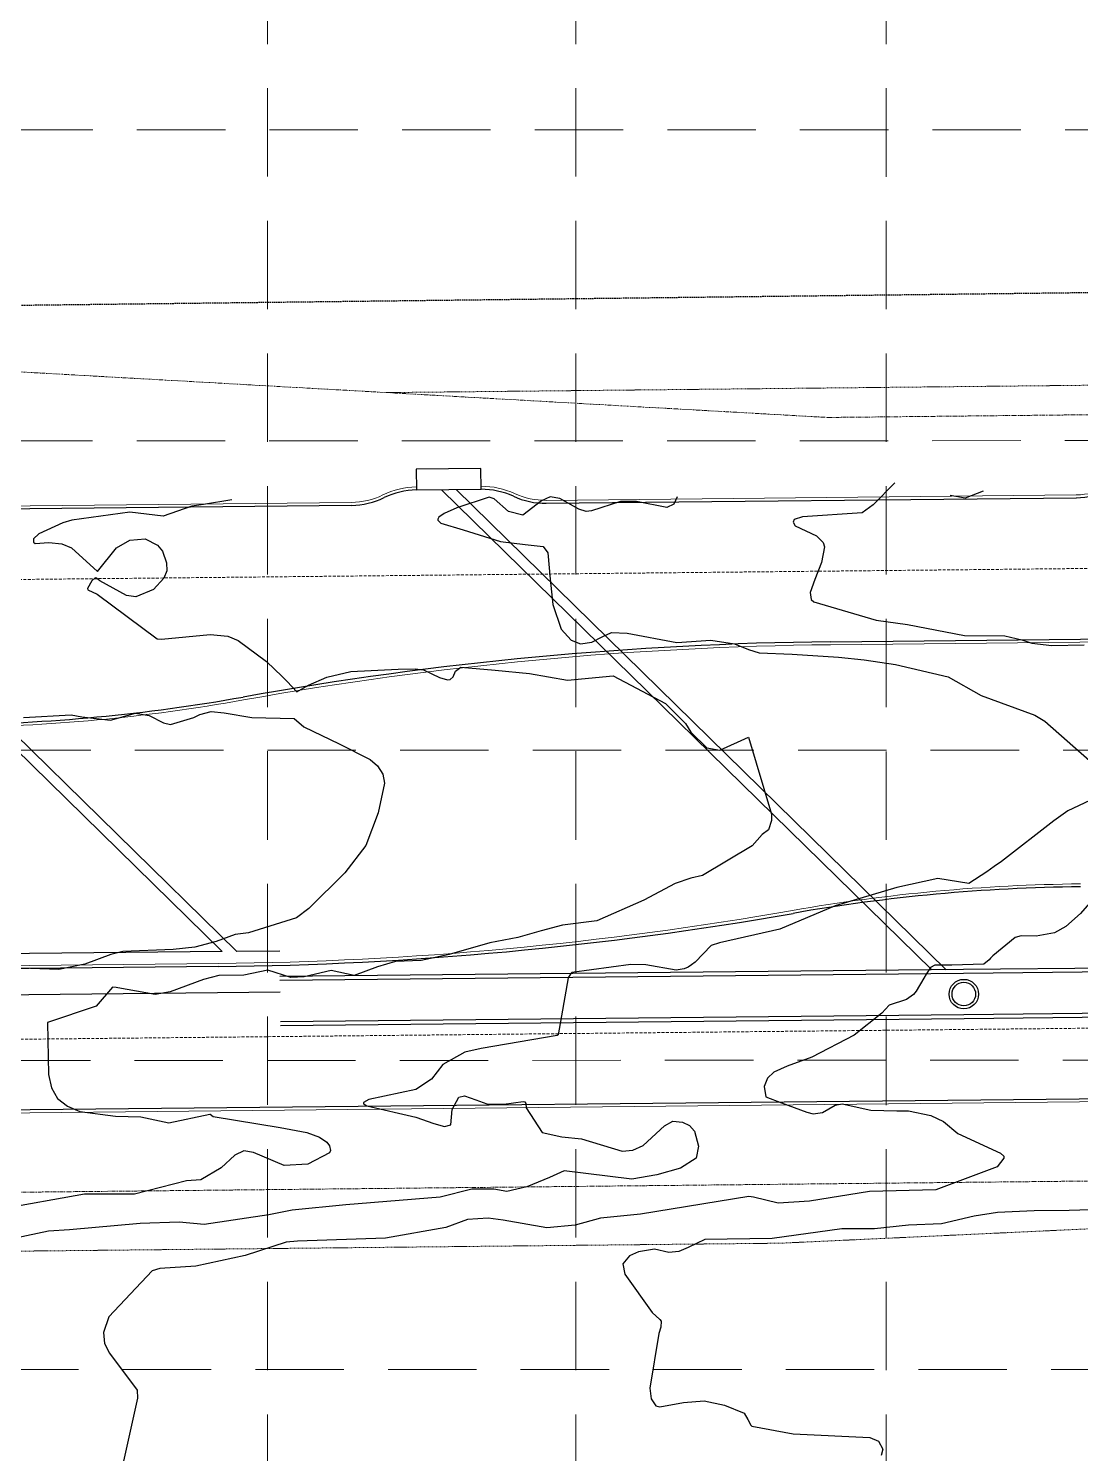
# Model space of a CAD drawing. Header units: inches. Extents: x 2520351 to 2523325, y 7106287 to 7111535.
# Drawn here: x 2521264.5 to 2521443, y 7109329 to 7109570.7 of the extents above; entities that cross this region are included whole.
import ezdxf

# ---------------------------------------------------------------- set-up
doc = ezdxf.new("R2010")
doc.units = ezdxf.units.IN
doc.header["$MEASUREMENT"] = 0
for name, pattern in [('DASHED', [0.75, 0.5, -0.25]), ('HIDDEN', [0.375, 0.25, -0.125]), ('Xbndy-SC$0$HIDDEN', [0.375, 0.25, -0.125]), ('Xbndy-SC$0$HIDDEN2', [0.1875, 0.125, -0.0625]), ('Xbndy-SC$0$PHANTOM2', [1.25, 0.625, -0.125, 0.125, -0.125, 0.125, -0.125]), ('Xpav-ex-sc2$0$DASHED', [0.75, 0.5, -0.25])]:
    doc.linetypes.add(name, pattern=pattern)
for name, color, linetype in [('CONTOURS', 35, 'Continuous'), ('GRID', 254, 'DASHED'), ('Xbndy-SC$0$ESMT-EX2', 7, 'Xbndy-SC$0$HIDDEN'), ('Xpav-ex-sc2$0$EX-FOC', 251, 'Continuous'), ('XPAV-sc1$0$p-foc', 11, 'Continuous'), ('xstm-SC1-ex$0$EX-STM-INLET', 14, 'Continuous'), ('xstm-SC1-ex$0$EX-STM-LINE', 14, 'Continuous')]:
    doc.layers.add(name, color=color, linetype=linetype)
for name, color, linetype, lineweight in [('Xbndy-SC$0$ESMT-EX1', 252, 'Xbndy-SC$0$HIDDEN2', 0), ('Xbndy-SC$0$ROW-EX', 5, 'Xbndy-SC$0$PHANTOM2', 0), ('Xpav-ex-sc2$0$EX-BOC', 251, 'Continuous', 0), ('Xpav-ex-sc2$0$EX-REC-INLET', 251, 'Continuous', 0), ('Xpav-ex-sc2$0$EX-STRIPES', 251, 'Xpav-ex-sc2$0$DASHED', 0)]:
    doc.layers.add(name, color=color, linetype=linetype, lineweight=lineweight)

msp = doc.modelspace()

# ---------------------------------------------------------------- linework, layer by layer
at = {"layer": 'CONTOURS'}
for p, q in [((2521411.52, 7109493.66, 728), (2521407.84, 7109489.93, 728)), ((2521299.02, 7109490.79, 730), (2521294.23, 7109489.98, 730)), ((2521342.69, 7109491.21, 729), (2521337.23, 7109489.39, 729)), ((2521343.54, 7109490.96, 729), (2521342.69, 7109491.21, 729)), ((2521345.96, 7109488.76, 729), (2521343.54, 7109490.96, 729)), ((2521351.56, 7109490.61, 729), (2521348.41, 7109488.14, 729)), ((2521353.06, 7109491.29, 729), (2521351.56, 7109490.61, 729)), ((2521354.68, 7109490.98, 729), (2521353.06, 7109491.29, 729)), ((2521357.94, 7109489.2, 729), (2521354.68, 7109490.98, 729)), ((2521364.99, 7109490.46, 729), (2521360.09, 7109488.9, 729)), ((2521367.7, 7109490.46, 729), (2521364.99, 7109490.46, 729)), ((2521372.87, 7109489.44, 729), (2521367.7, 7109490.46, 729)), ((2521374.59, 7109491.27, 729), (2521374.04, 7109490.01, 729)), ((2521423.45, 7109491.05, 728), (2521420.95, 7109491.48, 728)), ((2521426.52, 7109492.21, 728), (2521423.45, 7109491.05, 728)), ((2521281.75, 7109488.66, 730), (2521271.87, 7109487.29, 730)), ((2521287.37, 7109488.01, 730), (2521281.75, 7109488.66, 730)), ((2521292.26, 7109489.68, 730), (2521287.37, 7109488.01, 730)), ((2521294.23, 7109489.98, 730), (2521292.26, 7109489.68, 730)), ((2521335.05, 7109488.45, 729), (2521334.14, 7109487.82, 729)), ((2521337.23, 7109489.39, 729), (2521335.05, 7109488.45, 729)), ((2521348.41, 7109488.14, 729), (2521345.96, 7109488.76, 729)), ((2521359.15, 7109488.78, 729), (2521357.94, 7109489.2, 729)), ((2521360.09, 7109488.9, 729), (2521359.15, 7109488.78, 729)), ((2521374.04, 7109490.01, 729), (2521372.87, 7109489.44, 729)), ((2521405.98, 7109488.55, 728), (2521395.87, 7109487.88, 728)), ((2521407.84, 7109489.93, 728), (2521405.98, 7109488.55, 728)), ((2521270.38, 7109486.86, 730), (2521266.31, 7109485.01, 730)), ((2521271.87, 7109487.29, 730), (2521270.38, 7109486.86, 730)), ((2521334.14, 7109487.82, 729), (2521333.98, 7109487.49, 729)), ((2521333.98, 7109487.49, 729), (2521334.01, 7109487.32, 729)), ((2521334.01, 7109487.32, 729), (2521334.48, 7109486.82, 729)), ((2521334.48, 7109486.82, 729), (2521338.31, 7109485.66, 729)), ((2521338.31, 7109485.66, 729), (2521344.62, 7109483.71, 729)), ((2521394.43, 7109487.42, 728), (2521394.3, 7109487, 728)), ((2521394.3, 7109487, 728), (2521394.65, 7109486.34, 728)), ((2521395.87, 7109487.88, 728), (2521394.43, 7109487.42, 728)), ((2521394.65, 7109486.34, 728), (2521398.22, 7109484.63, 728)), ((2521265.39, 7109484.16, 730), (2521265.37, 7109483.61, 730)), ((2521265.37, 7109483.61, 730), (2521265.68, 7109483.34, 730)), ((2521266.31, 7109485.01, 730), (2521265.39, 7109484.16, 730)), ((2521265.68, 7109483.34, 730), (2521267.97, 7109483.55, 730)), ((2521267.97, 7109483.55, 730), (2521270.21, 7109483.32, 730)), ((2521270.21, 7109483.32, 730), (2521271.84, 7109482.61, 730)), ((2521279.47, 7109482.6, 730), (2521281.75, 7109483.91, 730)), ((2521281.75, 7109483.91, 730), (2521284.35, 7109484.16, 730)), ((2521284.35, 7109484.16, 730), (2521286.45, 7109483.07, 730)), ((2521344.62, 7109483.71, 729), (2521348.79, 7109483.21, 729)), ((2521348.79, 7109483.21, 729), (2521351.84, 7109482.86, 729)), ((2521398.22, 7109484.63, 728), (2521399.39, 7109483.55, 728)), ((2521399.39, 7109483.55, 728), (2521399.6, 7109482.81, 728)), ((2521271.84, 7109482.61, 730), (2521276.25, 7109478.61, 730)), ((2521276.25, 7109478.61, 730), (2521279.47, 7109482.6, 730)), ((2521286.45, 7109483.07, 730), (2521287.27, 7109482.08, 730)), ((2521287.27, 7109482.08, 730), (2521287.96, 7109480.1, 730)), ((2521351.84, 7109482.86, 729), (2521352.65, 7109481.76, 729)), ((2521352.65, 7109481.76, 729), (2521353.03, 7109477.32, 729)), ((2521399.6, 7109482.81, 728), (2521399.12, 7109480.11, 728)), ((2521288, 7109478.72, 730), (2521287.48, 7109477.45, 730)), ((2521287.96, 7109480.1, 730), (2521288, 7109478.72, 730)), ((2521399.12, 7109480.11, 728), (2521397.97, 7109477.26, 728)), ((2521275.26, 7109477.03, 730), (2521274.56, 7109475.74, 730)), ((2521275.83, 7109477.55, 730), (2521275.26, 7109477.03, 730)), ((2521276.08, 7109477.47, 730), (2521275.83, 7109477.55, 730)), ((2521276.63, 7109477.05, 730), (2521276.08, 7109477.47, 730)), ((2521281.17, 7109474.51, 730), (2521276.63, 7109477.05, 730)), ((2521287.48, 7109477.45, 730), (2521285.75, 7109475.54, 730)), ((2521353.03, 7109477.32, 729), (2521353.53, 7109472.99, 729)), ((2521397.97, 7109477.26, 728), (2521397.2, 7109475.02, 728)), ((2521274.56, 7109475.74, 730), (2521274.59, 7109475.47, 730)), ((2521274.59, 7109475.47, 730), (2521276.22, 7109474.74, 730)), ((2521276.22, 7109474.74, 730), (2521286.4, 7109467.21, 730)), ((2521282.73, 7109474.3, 730), (2521281.17, 7109474.51, 730)), ((2521285.75, 7109475.54, 730), (2521282.73, 7109474.3, 730)), ((2521397.2, 7109475.02, 728), (2521397.37, 7109473.86, 728)), ((2521397.37, 7109473.86, 728), (2521397.77, 7109473.47, 728)), ((2521353.53, 7109472.99, 729), (2521354.95, 7109468.8, 729)), ((2521397.77, 7109473.47, 728), (2521408.35, 7109470.34, 728)), ((2521354.95, 7109468.8, 729), (2521356.6, 7109466.96, 729)), ((2521408.35, 7109470.34, 728), (2521413.68, 7109469.62, 728)), ((2521413.68, 7109469.62, 728), (2521423.37, 7109467.77, 728)), ((2521286.4, 7109467.21, 730), (2521287.08, 7109467.14, 730)), ((2521287.08, 7109467.14, 730), (2521295.39, 7109467.93, 730)), ((2521295.39, 7109467.93, 730), (2521298.34, 7109467.64, 730)), ((2521298.34, 7109467.64, 730), (2521300.09, 7109466.92, 730)), ((2521300.09, 7109466.92, 730), (2521304.92, 7109463.33, 730)), ((2521356.6, 7109466.96, 729), (2521358.21, 7109466.35, 729)), ((2521358.21, 7109466.35, 729), (2521360.12, 7109466.61, 729)), ((2521360.12, 7109466.61, 729), (2521361.89, 7109467.55, 729)), ((2521361.89, 7109467.55, 729), (2521363.49, 7109468.24, 729)), ((2521363.49, 7109468.24, 729), (2521366.11, 7109468.13, 729)), ((2521366.11, 7109468.13, 729), (2521374.53, 7109466.54, 729)), ((2521374.53, 7109466.54, 729), (2521380.32, 7109466.97, 729)), ((2521380.32, 7109466.97, 729), (2521384.32, 7109466.34, 729)), ((2521384.32, 7109466.34, 729), (2521386.69, 7109465.37, 729)), ((2521423.37, 7109467.77, 728), (2521430.2, 7109467.72, 728)), ((2521430.2, 7109467.72, 728), (2521433.06, 7109466.99, 728)), ((2521433.06, 7109466.99, 728), (2521434.78, 7109466.47, 728)), ((2521434.78, 7109466.47, 728), (2521438.17, 7109466.07, 728)), ((2521386.69, 7109465.37, 729), (2521388.52, 7109464.83, 729)), ((2521388.52, 7109464.83, 729), (2521394.09, 7109464.61, 729)), ((2521394.09, 7109464.61, 729), (2521401.96, 7109464.07, 729)), ((2521401.96, 7109464.07, 729), (2521406.32, 7109463.64, 729)), ((2521438.17, 7109466.07, 728), (2521443.66, 7109466.17, 728)), ((2521304.92, 7109463.33, 730), (2521307.57, 7109460.82, 730)), ((2521315.14, 7109460.69, 730), (2521319.23, 7109461.63, 730)), ((2521319.23, 7109461.63, 730), (2521327.25, 7109462.06, 730)), ((2521327.25, 7109462.06, 730), (2521330.17, 7109462.11, 730)), ((2521330.17, 7109462.11, 730), (2521331.59, 7109461.91, 730)), ((2521331.59, 7109461.91, 730), (2521334.26, 7109460.61, 730)), ((2521336.61, 7109460.72, 730), (2521337.02, 7109461.67, 730)), ((2521337.02, 7109461.67, 730), (2521337.92, 7109462.37, 730)), ((2521337.92, 7109462.37, 730), (2521343.7, 7109461.87, 730)), ((2521343.7, 7109461.87, 730), (2521349.53, 7109461.31, 730)), ((2521406.32, 7109463.64, 729), (2521411.64, 7109462.82, 729)), ((2521411.64, 7109462.82, 729), (2521420.56, 7109460.76, 729)), ((2521307.57, 7109460.82, 730), (2521308.41, 7109459.95, 730)), ((2521308.41, 7109459.95, 730), (2521310.07, 7109458.17, 730)), ((2521310.07, 7109458.17, 730), (2521312.07, 7109459.34, 730)), ((2521312.07, 7109459.34, 730), (2521315.14, 7109460.69, 730)), ((2521334.26, 7109460.61, 730), (2521335.66, 7109460.25, 730)), ((2521335.66, 7109460.25, 730), (2521336.11, 7109460.29, 730)), ((2521336.11, 7109460.29, 730), (2521336.61, 7109460.72, 730)), ((2521349.53, 7109461.31, 730), (2521355.99, 7109460.16, 730)), ((2521355.99, 7109460.16, 730), (2521363.74, 7109460.9, 730)), ((2521363.74, 7109460.9, 730), (2521372.62, 7109456.2, 730)), ((2521420.56, 7109460.76, 729), (2521426.18, 7109457.56, 729)), ((2521426.18, 7109457.56, 729), (2521435.31, 7109454.23, 729)), ((2521263.71, 7109453.83, 731), (2521271.78, 7109454.29, 731)), ((2521271.78, 7109454.29, 731), (2521273.61, 7109453.97, 731)), ((2521278.48, 7109453.38, 731), (2521282.72, 7109454.56, 731)), ((2521282.72, 7109454.56, 731), (2521284.99, 7109454.16, 731)), ((2521284.99, 7109454.16, 731), (2521287.42, 7109452.91, 731)), ((2521292.59, 7109453.83, 731), (2521293.61, 7109454.32, 731)), ((2521293.61, 7109454.32, 731), (2521295.54, 7109454.88, 731)), ((2521295.54, 7109454.88, 731), (2521297.75, 7109454.63, 731)), ((2521297.75, 7109454.63, 731), (2521302.43, 7109453.86, 731)), ((2521372.62, 7109456.2, 730), (2521376.04, 7109452.8, 730)), ((2521435.31, 7109454.23, 729), (2521437.01, 7109453.2, 729)), ((2521273.61, 7109453.97, 731), (2521278.48, 7109453.38, 731)), ((2521287.42, 7109452.91, 731), (2521288.61, 7109452.67, 731)), ((2521288.61, 7109452.67, 731), (2521292.59, 7109453.83, 731)), ((2521302.43, 7109453.86, 731), (2521309.63, 7109453.67, 731)), ((2521309.63, 7109453.67, 731), (2521311.27, 7109452.28, 731)), ((2521311.27, 7109452.28, 731), (2521317.23, 7109449.37, 731)), ((2521376.04, 7109452.8, 730), (2521376.95, 7109451.36, 730)), ((2521437.01, 7109453.2, 729), (2521449.17, 7109442.45, 729)), ((2521317.23, 7109449.37, 731), (2521322.51, 7109446.69, 731)), ((2521376.95, 7109451.36, 730), (2521379.65, 7109448.7, 730)), ((2521381.86, 7109448.3, 730), (2521386.72, 7109450.52, 730)), ((2521386.72, 7109450.52, 730), (2521390.6, 7109437.42, 730)), ((2521379.65, 7109448.7, 730), (2521381.86, 7109448.3, 730)), ((2521322.51, 7109446.69, 731), (2521323.76, 7109445.61, 731)), ((2521323.76, 7109445.61, 731), (2521324.66, 7109444.23, 731)), ((2521324.95, 7109442.7, 731), (2521323.89, 7109437.64, 731)), ((2521324.66, 7109444.23, 731), (2521324.95, 7109442.7, 731)), ((2521448.56, 7109441.63, 729), (2521440.88, 7109438.01, 729)), ((2521323.89, 7109437.64, 731), (2521321.77, 7109432.14, 731)), ((2521390.6, 7109437.42, 730), (2521390.6, 7109436.34, 730)), ((2521440.88, 7109438.01, 729), (2521438.53, 7109436.33, 729)), ((2521390.6, 7109436.34, 730), (2521390.08, 7109434.78, 730)), ((2521438.53, 7109436.33, 729), (2521429.62, 7109429.43, 729)), ((2521389.05, 7109433.96, 730), (2521387.31, 7109432.06, 730)), ((2521390.08, 7109434.78, 730), (2521389.05, 7109433.96, 730)), ((2521321.77, 7109432.14, 731), (2521318.2, 7109427.46, 731)), ((2521387.31, 7109432.06, 730), (2521378.88, 7109427.02, 730)), ((2521427.15, 7109427.68, 729), (2521424.07, 7109425.68, 729)), ((2521428.39, 7109428.55, 729), (2521427.15, 7109427.68, 729)), ((2521429.62, 7109429.43, 729), (2521428.39, 7109428.55, 729)), ((2521318.2, 7109427.46, 731), (2521312.11, 7109421.46, 731)), ((2521374.25, 7109425.69, 730), (2521368.95, 7109422.86, 730)), ((2521376.94, 7109426.56, 730), (2521374.25, 7109425.69, 730)), ((2521378.88, 7109427.02, 730), (2521376.94, 7109426.56, 730)), ((2521418.86, 7109426.53, 729), (2521411.85, 7109424.97, 729)), ((2521424.07, 7109425.68, 729), (2521418.86, 7109426.53, 729)), ((2521447.3, 7109425.47, 728), (2521443.02, 7109420.57, 728)), ((2521368.95, 7109422.86, 730), (2521361, 7109419.33, 730)), ((2521411.85, 7109424.97, 729), (2521401.39, 7109421.87, 729)), ((2521312.11, 7109421.46, 731), (2521310.04, 7109419.86, 731)), ((2521401.39, 7109421.87, 729), (2521392.01, 7109417.91, 729)), ((2521443.02, 7109420.57, 728), (2521440.57, 7109418.36, 728)), ((2521310.04, 7109419.86, 731), (2521301.88, 7109417.32, 731)), ((2521355.16, 7109418.58, 730), (2521351.55, 7109417.62, 730)), ((2521361, 7109419.33, 730), (2521355.16, 7109418.58, 730)), ((2521392.01, 7109417.91, 729), (2521381.81, 7109415.59, 729)), ((2521440.57, 7109418.36, 728), (2521438.61, 7109417.28, 728)), ((2521296.39, 7109415.86, 731), (2521292.75, 7109414.86, 731)), ((2521299.59, 7109417.01, 731), (2521296.39, 7109415.86, 731)), ((2521301.88, 7109417.32, 731), (2521299.59, 7109417.01, 731)), ((2521342.8, 7109415.62, 730), (2521335.91, 7109413.63, 730)), ((2521347.59, 7109416.51, 730), (2521342.8, 7109415.62, 730)), ((2521351.55, 7109417.62, 730), (2521347.59, 7109416.51, 730)), ((2521381.81, 7109415.59, 729), (2521380.37, 7109415.14, 729)), ((2521431.93, 7109416.52, 728), (2521428.15, 7109413.38, 728)), ((2521433, 7109416.78, 728), (2521431.93, 7109416.52, 728)), ((2521435.53, 7109416.75, 728), (2521433, 7109416.78, 728)), ((2521438.61, 7109417.28, 728), (2521435.53, 7109416.75, 728)), ((2521278.52, 7109413.65, 731), (2521274.12, 7109411.98, 731)), ((2521280.55, 7109414.11, 731), (2521278.52, 7109413.65, 731)), ((2521289.1, 7109414.49, 731), (2521280.55, 7109414.11, 731)), ((2521292.75, 7109414.86, 731), (2521289.1, 7109414.49, 731)), ((2521335.91, 7109413.63, 730), (2521331.16, 7109412.59, 730)), ((2521380.37, 7109415.14, 729), (2521377.64, 7109412.3, 729)), ((2521428.15, 7109413.38, 728), (2521427.78, 7109413.01, 728)), ((2521269.71, 7109411.08, 731), (2521260.02, 7109411.45, 731)), ((2521274.12, 7109411.98, 731), (2521269.71, 7109411.08, 731)), ((2521305.17, 7109410.95, 730), (2521301.09, 7109410.13, 730)), ((2521309.04, 7109409.74, 730), (2521305.17, 7109410.95, 730)), ((2521315.9, 7109410.89, 730), (2521311.29, 7109409.83, 730)), ((2521319.79, 7109410.07, 730), (2521315.9, 7109410.89, 730)), ((2521323.77, 7109411.56, 730), (2521319.79, 7109410.07, 730)), ((2521326.81, 7109412.42, 730), (2521323.77, 7109411.56, 730)), ((2521331.16, 7109412.59, 730), (2521326.81, 7109412.42, 730)), ((2521366.74, 7109411.92, 729), (2521356.75, 7109410.58, 729)), ((2521369.29, 7109411.87, 729), (2521366.74, 7109411.92, 729)), ((2521374.46, 7109410.99, 729), (2521369.29, 7109411.87, 729)), ((2521375.81, 7109411.21, 729), (2521374.46, 7109410.99, 729)), ((2521376.46, 7109411.49, 729), (2521375.81, 7109411.21, 729)), ((2521377.06, 7109411.87, 729), (2521376.46, 7109411.49, 729)), ((2521377.64, 7109412.3, 729), (2521377.06, 7109411.87, 729)), ((2521417.57, 7109411.41, 728), (2521416.83, 7109410.27, 728)), ((2521418.32, 7109411.83, 728), (2521417.57, 7109411.41, 728)), ((2521421.23, 7109411.8, 728), (2521418.32, 7109411.83, 728)), ((2521426.63, 7109411.99, 728), (2521421.23, 7109411.8, 728)), ((2521427.54, 7109412.74, 728), (2521426.63, 7109411.99, 728)), ((2521427.78, 7109413.01, 728), (2521427.54, 7109412.74, 728)), ((2521294.24, 7109409.38, 730), (2521288.59, 7109407.32, 730)), ((2521296.82, 7109410.05, 730), (2521294.24, 7109409.38, 730)), ((2521301.09, 7109410.13, 730), (2521296.82, 7109410.05, 730)), ((2521311.29, 7109409.83, 730), (2521309.04, 7109409.74, 730)), ((2521356.13, 7109409.69, 729), (2521354.39, 7109399.98, 729)), ((2521356.55, 7109410.41, 729), (2521356.13, 7109409.69, 729)), ((2521356.75, 7109410.58, 729), (2521356.55, 7109410.41, 729)), ((2521416.47, 7109409.61, 728), (2521415.17, 7109407.41, 728)), ((2521416.83, 7109410.27, 728), (2521416.47, 7109409.61, 728)), ((2521278.79, 7109408.11, 730), (2521276.05, 7109404.85, 730)), ((2521279.39, 7109408.03, 730), (2521278.79, 7109408.11, 730)), ((2521279.69, 7109407.99, 730), (2521279.39, 7109408.03, 730)), ((2521286.02, 7109406.87, 730), (2521279.69, 7109407.99, 730)), ((2521288.59, 7109407.32, 730), (2521286.02, 7109406.87, 730)), ((2521413.51, 7109405.97, 728), (2521410.55, 7109405.04, 728)), ((2521414.7, 7109406.82, 728), (2521413.51, 7109405.97, 728)), ((2521415.17, 7109407.41, 728), (2521414.7, 7109406.82, 728)), ((2521276.05, 7109404.85, 730), (2521267.78, 7109402.1, 730)), ((2521409.35, 7109403.65, 728), (2521404.66, 7109399.93, 728)), ((2521410.55, 7109405.04, 728), (2521409.35, 7109403.65, 728)), ((2521267.78, 7109402.1, 730), (2521267.93, 7109393.25, 730)), ((2521354.27, 7109399.89, 729), (2521341.33, 7109397.67, 729)), ((2521354.39, 7109399.98, 729), (2521354.27, 7109399.89, 729)), ((2521404.66, 7109399.93, 728), (2521397.45, 7109396.22, 728)), ((2521338.58, 7109397.04, 729), (2521334.83, 7109394.94, 729)), ((2521341.33, 7109397.67, 729), (2521338.58, 7109397.04, 729)), ((2521397.45, 7109396.22, 728), (2521393.26, 7109394.67, 728)), ((2521334.83, 7109394.94, 729), (2521332.94, 7109392.49, 729)), ((2521393.26, 7109394.67, 728), (2521391.03, 7109393.66, 728)), ((2521267.93, 7109393.25, 730), (2521268.47, 7109391.02, 730)), ((2521332.94, 7109392.49, 729), (2521330.25, 7109390.73, 729)), ((2521389.91, 7109392.65, 728), (2521389.38, 7109391.25, 728)), ((2521391.03, 7109393.66, 728), (2521389.91, 7109392.65, 728)), ((2521268.47, 7109391.02, 730), (2521269.46, 7109389.17, 730)), ((2521269.46, 7109389.17, 730), (2521271.13, 7109387.89, 730)), ((2521322.3, 7109389.04, 729), (2521321.39, 7109388.5, 729)), ((2521330.25, 7109390.73, 729), (2521322.3, 7109389.04, 729)), ((2521336.42, 7109387.33, 729), (2521337.57, 7109389.4, 729)), ((2521337.57, 7109389.4, 729), (2521338.54, 7109389.67, 729)), ((2521338.54, 7109389.67, 729), (2521340.46, 7109388.98, 729)), ((2521340.46, 7109388.98, 729), (2521342.33, 7109388.3, 729)), ((2521389.38, 7109391.25, 728), (2521389.63, 7109389.48, 728)), ((2521389.63, 7109389.48, 728), (2521392.3, 7109388.44, 728)), ((2521271.13, 7109387.89, 730), (2521273.24, 7109386.99, 730)), ((2521273.24, 7109386.99, 730), (2521279.33, 7109386.19, 730)), ((2521288.33, 7109385.06, 730), (2521295.3, 7109386.55, 730)), ((2521295.3, 7109386.55, 730), (2521295.36, 7109386.52, 730)), ((2521295.36, 7109386.52, 730), (2521295.85, 7109386.14, 730)), ((2521321.39, 7109388.5, 729), (2521321.39, 7109388.32, 729)), ((2521321.39, 7109388.32, 729), (2521321.49, 7109388.21, 729)), ((2521321.49, 7109388.21, 729), (2521321.93, 7109387.97, 729)), ((2521321.93, 7109387.97, 729), (2521330.29, 7109386.05, 729)), ((2521336.2, 7109384.74, 729), (2521336.42, 7109387.33, 729)), ((2521342.33, 7109388.3, 729), (2521345.19, 7109388.23, 729)), ((2521345.19, 7109388.23, 729), (2521348.46, 7109388.7, 729)), ((2521348.46, 7109388.7, 729), (2521348.78, 7109388.63, 729)), ((2521348.78, 7109388.63, 729), (2521348.93, 7109388.34, 729)), ((2521348.93, 7109388.34, 729), (2521348.98, 7109387.6, 729)), ((2521348.98, 7109387.6, 729), (2521351.69, 7109383.42, 729)), ((2521392.3, 7109388.44, 728), (2521396.59, 7109386.86, 728)), ((2521396.59, 7109386.86, 728), (2521397.69, 7109386.57, 728)), ((2521397.69, 7109386.57, 728), (2521399.25, 7109386.85, 728)), ((2521399.25, 7109386.85, 728), (2521401.43, 7109388.07, 728)), ((2521401.43, 7109388.07, 728), (2521402.62, 7109388.29, 728)), ((2521402.62, 7109388.29, 728), (2521407.47, 7109387.2, 728)), ((2521407.47, 7109387.2, 728), (2521411.86, 7109387.13, 728)), ((2521411.86, 7109387.13, 728), (2521413.86, 7109387.11, 728)), ((2521413.86, 7109387.11, 728), (2521417.67, 7109386.34, 728)), ((2521279.33, 7109386.19, 730), (2521283.61, 7109386.11, 730)), ((2521283.61, 7109386.11, 730), (2521288.33, 7109385.06, 730)), ((2521295.85, 7109386.14, 730), (2521307.22, 7109384.26, 730)), ((2521307.22, 7109384.26, 730), (2521311.75, 7109383.42, 730)), ((2521330.29, 7109386.05, 729), (2521333.29, 7109384.98, 729)), ((2521333.29, 7109384.98, 729), (2521335.13, 7109384.42, 729)), ((2521335.13, 7109384.42, 729), (2521336.2, 7109384.74, 729)), ((2521368.83, 7109381.24, 729), (2521372.46, 7109384.58, 729)), ((2521372.46, 7109384.58, 729), (2521373.88, 7109385.38, 729)), ((2521373.88, 7109385.38, 729), (2521375.51, 7109385.21, 729)), ((2521375.51, 7109385.21, 729), (2521376.67, 7109384.63, 729)), ((2521376.67, 7109384.63, 729), (2521377.52, 7109383.65, 729)), ((2521417.67, 7109386.34, 728), (2521419.77, 7109385.27, 728)), ((2521419.77, 7109385.27, 728), (2521422.25, 7109383.24, 728)), ((2521311.75, 7109383.42, 730), (2521313.9, 7109382.64, 730)), ((2521313.9, 7109382.64, 730), (2521315.17, 7109381.78, 730)), ((2521315.17, 7109381.78, 730), (2521315.64, 7109381.18, 730)), ((2521351.69, 7109383.42, 729), (2521355.04, 7109382.71, 729)), ((2521355.04, 7109382.71, 729), (2521358.35, 7109382.34, 729)), ((2521358.35, 7109382.34, 729), (2521365.3, 7109380.29, 729)), ((2521377.52, 7109383.65, 729), (2521378.25, 7109381.13, 729)), ((2521422.25, 7109383.24, 728), (2521429.49, 7109379.94, 728)), ((2521299.55, 7109379.57, 730), (2521297.24, 7109377.43, 730)), ((2521301.06, 7109380.34, 730), (2521299.55, 7109379.57, 730)), ((2521302.73, 7109380.02, 730), (2521301.06, 7109380.34, 730)), ((2521307.93, 7109377.81, 730), (2521302.73, 7109380.02, 730)), ((2521315.62, 7109379.99, 730), (2521311.94, 7109378.05, 730)), ((2521315.8, 7109380.35, 730), (2521315.62, 7109379.99, 730)), ((2521315.64, 7109381.18, 730), (2521315.8, 7109380.35, 730)), ((2521365.3, 7109380.29, 729), (2521367.1, 7109380.43, 729)), ((2521367.1, 7109380.43, 729), (2521368.83, 7109381.24, 729)), ((2521378.25, 7109381.13, 729), (2521377.83, 7109379.09, 729)), ((2521429.49, 7109379.94, 728), (2521430.01, 7109379.4, 728)), ((2521430.01, 7109379.4, 728), (2521430.03, 7109379.05, 728)), ((2521297.24, 7109377.43, 730), (2521293.77, 7109375.41, 730)), ((2521311.94, 7109378.05, 730), (2521307.93, 7109377.81, 730)), ((2521355.42, 7109376.93, 729), (2521352.93, 7109375.77, 729)), ((2521366.92, 7109375.5, 729), (2521355.42, 7109376.93, 729)), ((2521375.17, 7109377.37, 729), (2521371.17, 7109376.25, 729)), ((2521377.83, 7109379.09, 729), (2521375.17, 7109377.37, 729)), ((2521428.9, 7109377.59, 728), (2521418.48, 7109373.71, 728)), ((2521430.03, 7109379.05, 728), (2521428.9, 7109377.59, 728)), ((2521291.36, 7109375.21, 730), (2521282.55, 7109372.94, 730)), ((2521293.77, 7109375.41, 730), (2521291.36, 7109375.21, 730)), ((2521352.93, 7109375.77, 729), (2521349.11, 7109374.23, 729)), ((2521371.17, 7109376.25, 729), (2521366.92, 7109375.5, 729)), ((2521274.07, 7109372.97, 730), (2521259.45, 7109370.37, 730)), ((2521282.55, 7109372.94, 730), (2521274.07, 7109372.97, 730)), ((2521334.38, 7109372.46, 729), (2521318.39, 7109371.17, 729)), ((2521339.76, 7109373.82, 729), (2521334.38, 7109372.46, 729)), ((2521343.49, 7109373.82, 729), (2521339.76, 7109373.82, 729)), ((2521345.69, 7109373.42, 729), (2521343.49, 7109373.82, 729)), ((2521349.11, 7109374.23, 729), (2521345.69, 7109373.42, 729)), ((2521386.75, 7109372.58, 728), (2521368.39, 7109369.55, 728)), ((2521387.57, 7109372.44, 728), (2521386.75, 7109372.58, 728)), ((2521391.75, 7109371.45, 728), (2521387.57, 7109372.44, 728)), ((2521407.23, 7109373.44, 728), (2521397.06, 7109371.77, 728)), ((2521418.48, 7109373.71, 728), (2521407.23, 7109373.44, 728)), ((2521309.27, 7109370.27, 729), (2521305.31, 7109369.48, 729)), ((2521318.39, 7109371.17, 729), (2521309.27, 7109370.27, 729)), ((2521368.39, 7109369.55, 728), (2521361.61, 7109368.91, 728)), ((2521397.06, 7109371.77, 728), (2521391.75, 7109371.45, 728)), ((2521428.95, 7109369.88, 727), (2521425.02, 7109369.21, 727)), ((2521435.18, 7109370.14, 727), (2521428.95, 7109369.88, 727)), ((2521441.1, 7109370.21, 727), (2521435.18, 7109370.14, 727)), ((2521449.34, 7109370.48, 727), (2521441.1, 7109370.21, 727)), ((2521283.48, 7109368, 729), (2521271.5, 7109366.92, 729)), ((2521290.13, 7109368.19, 729), (2521283.48, 7109368, 729)), ((2521294.35, 7109367.81, 729), (2521290.13, 7109368.19, 729)), ((2521305.31, 7109369.48, 729), (2521294.35, 7109367.81, 729)), ((2521335.35, 7109367.3, 728), (2521325.11, 7109365.49, 728)), ((2521339.05, 7109368.69, 728), (2521335.35, 7109367.3, 728)), ((2521342.52, 7109368.88, 728), (2521339.05, 7109368.69, 728)), ((2521345.07, 7109368.58, 728), (2521342.52, 7109368.88, 728)), ((2521352.5, 7109367.25, 728), (2521345.07, 7109368.58, 728)), ((2521357.3, 7109367.69, 728), (2521352.5, 7109367.25, 728)), ((2521361.61, 7109368.91, 728), (2521357.3, 7109367.69, 728)), ((2521413.87, 7109367.68, 727), (2521408.08, 7109367.08, 727)), ((2521419.44, 7109367.96, 727), (2521413.87, 7109367.68, 727)), ((2521425.02, 7109369.21, 727), (2521419.44, 7109367.96, 727)), ((2521267.92, 7109366.69, 729), (2521262.34, 7109365.48, 729)), ((2521271.5, 7109366.92, 729), (2521267.92, 7109366.69, 729)), ((2521308.26, 7109364.8, 728), (2521301.33, 7109362.57, 728)), ((2521310.19, 7109365.02, 728), (2521308.26, 7109364.8, 728)), ((2521325.11, 7109365.49, 728), (2521310.19, 7109365.02, 728)), ((2521379.3, 7109365.26, 727), (2521376.49, 7109363.92, 727)), ((2521390.75, 7109365.47, 727), (2521379.3, 7109365.26, 727)), ((2521402.53, 7109367.06, 727), (2521390.75, 7109365.47, 727)), ((2521408.08, 7109367.08, 727), (2521402.53, 7109367.06, 727)), ((2521301.33, 7109362.57, 728), (2521292.92, 7109360.77, 728)), ((2521366.54, 7109362.51, 727), (2521365.4, 7109361.14, 727)), ((2521368.02, 7109363.2, 727), (2521366.54, 7109362.51, 727)), ((2521370.75, 7109363.63, 727), (2521368.02, 7109363.2, 727)), ((2521373.21, 7109363.05, 727), (2521370.75, 7109363.63, 727)), ((2521374.89, 7109363.23, 727), (2521373.21, 7109363.05, 727)), ((2521376.49, 7109363.92, 727), (2521374.89, 7109363.23, 727)), ((2521285.5, 7109359.94, 728), (2521278.16, 7109352.16, 728)), ((2521286.85, 7109360.38, 728), (2521285.5, 7109359.94, 728)), ((2521292.92, 7109360.77, 728), (2521286.85, 7109360.38, 728)), ((2521365.4, 7109361.14, 727), (2521365.72, 7109359.39, 727)), ((2521365.72, 7109359.39, 727), (2521370.37, 7109352.87, 727)), ((2521370.37, 7109352.87, 727), (2521371.65, 7109351.71, 727)), ((2521278.16, 7109352.16, 728), (2521277.25, 7109349.52, 728)), ((2521371.83, 7109350.39, 727), (2521371.51, 7109349.34, 727)), ((2521371.65, 7109351.71, 727), (2521371.91, 7109351.4, 727)), ((2521371.91, 7109351.4, 727), (2521371.83, 7109350.39, 727)), ((2521277.25, 7109349.52, 728), (2521277.45, 7109347.66, 728)), ((2521371.51, 7109349.34, 727), (2521369.98, 7109340.07, 727)), ((2521277.45, 7109347.66, 728), (2521278.29, 7109345.99, 728)), ((2521278.29, 7109345.99, 728), (2521282.96, 7109339.74, 728)), ((2521283.03, 7109338.38, 728), (2521281.93, 7109333.29, 728)), ((2521282.96, 7109339.74, 728), (2521283.03, 7109338.38, 728)), ((2521369.98, 7109340.07, 727), (2521370.19, 7109338.24, 727)), ((2521370.19, 7109338.24, 727), (2521371.01, 7109337.07, 727)), ((2521371.01, 7109337.07, 727), (2521371.66, 7109336.86, 727)), ((2521371.66, 7109336.86, 727), (2521375.68, 7109337.61, 727)), ((2521375.68, 7109337.61, 727), (2521379.2, 7109337.92, 727)), ((2521379.2, 7109337.92, 727), (2521382.65, 7109337.19, 727)), ((2521382.65, 7109337.19, 727), (2521385.97, 7109335.81, 727)), ((2521385.97, 7109335.81, 727), (2521386.61, 7109334.72, 727)), ((2521281.93, 7109333.29, 728), (2521280.54, 7109327.18, 728)), ((2521386.61, 7109334.72, 727), (2521387.09, 7109333.76, 727)), ((2521387.09, 7109333.76, 727), (2521387.25, 7109333.59, 727)), ((2521387.25, 7109333.59, 727), (2521394.28, 7109332.28, 727)), ((2521394.28, 7109332.28, 727), (2521407.29, 7109331.66, 727)), ((2521407.29, 7109331.66, 727), (2521408.75, 7109331.07, 727)), ((2521408.75, 7109331.07, 727), (2521409.51, 7109329.72, 727)), ((2521409.51, 7109329.72, 727), (2521409.24, 7109328.62, 727))]:
    msp.add_line(p, q, dxfattribs=at)
at = {"layer": 'GRID', "color": 252, "linetype": 'HIDDEN', "lineweight": 0, "ltscale": 60}
for p, q in [((2521304.78, 7106553.1), (2521305.1, 7109604.25)), ((2521357.4, 7106553.1), (2521357.4, 7109606.44)), ((2521410.04, 7106553.09), (2521410.04, 7109606.44)), ((2520675.44, 7109553.44), (2522672.59, 7109553.7)), ((2520675.4, 7109500.65), (2522672.59, 7109501.06)), ((2520675.11, 7109448.17), (2522673.45, 7109448.51)), ((2520675.04, 7109395.57), (2522673.45, 7109395.87)), ((2520673.05, 7109343.22), (2522673.45, 7109343.22))]:
    msp.add_line(p, q, dxfattribs=at)
at = {"layer": 'Xbndy-SC$0$ESMT-EX1', "color": 0}
for p, q in [((2521325.37, 7109508.96), (2521502.43, 7109510.81)), ((2521392.18, 7109364.65), (2521669.32, 7109377.55)), ((2521171.26, 7109362.34), (2521392.18, 7109364.65))]:
    msp.add_line(p, q, dxfattribs=at)
at = {"layer": 'Xbndy-SC$0$ESMT-EX2', "color": 0, "linetype": 'Xbndy-SC$0$HIDDEN'}
msp.add_line((2522525.84, 7109538.77), (2521146.78, 7109522.35), dxfattribs=at)
at = {"layer": 'Xbndy-SC$0$ROW-EX', "color": 0}
for p, q in [((2521250.54, 7109513.18), (2521400.2, 7109504.74)), ((2521400.2, 7109504.74), (2521502.38, 7109505.81)), ((2521254.85, 7109373.21), (2521504.33, 7109375.82))]:
    msp.add_line(p, q, dxfattribs=at)
at = {"layer": 'Xpav-ex-sc2$0$EX-BOC'}
for p, q in [((2521352.39, 7109490.68), (2521442.33, 7109491.61)), ((2521236.4, 7109489.48), (2521319.34, 7109490.34)), ((2521400.6, 7109466.18), (2521502.78, 7109467.23)), ((2521296.7, 7109412.1), (2521122.1, 7109410.29)), ((2521503.97, 7109389.24), (2521224.47, 7109386.35))]:
    msp.add_line(p, q, dxfattribs=at)
for centre, radius, start, end in [((2521330.58, 7109479.45), 13.5, 91.0172, 115.9268), ((2521341.38, 7109479.56), 13.5, 65.2598, 90.1691), ((2521442.2, 7109504.11), 12.5, 270.5933, 295.9269), ((2521319.21, 7109502.83), 12.5, 270.5933, 295.9268), ((2521352.26, 7109503.18), 12.5, 245.2598, 270.5933), ((2521406.72, 7108866.71), 599.5, 90.58488, 100.15366), ((2521248.06, 7109752.61), 300.5, 270.5933, 280.1537), ((2521446.15, 7109125.13), 300.5, 90.5933, 99.9601), ((2521290.49, 7110011.56), 599.5, 270.59327, 279.96006)]:
    msp.add_arc(centre, radius, start, end, dxfattribs=at)
at = {"layer": 'Xpav-ex-sc2$0$EX-FOC'}
for p, q in [((2521352.39, 7109490.18), (2521442.34, 7109491.11)), ((2521236.41, 7109488.98), (2521319.34, 7109489.84)), ((2521400.6, 7109466.68), (2521502.78, 7109467.73)), ((2521296.7, 7109411.6), (2521122.11, 7109409.79)), ((2521503.97, 7109389.74), (2521224.47, 7109386.85))]:
    msp.add_line(p, q, dxfattribs=at)
for centre, radius, start, end in [((2521319.21, 7109502.83), 13, 270.5933, 295.9268), ((2521330.58, 7109479.45), 13, 91.0172, 115.9268), ((2521341.38, 7109479.56), 13, 65.2598, 90.1691), ((2521352.26, 7109503.18), 13, 245.2598, 270.5933), ((2521442.2, 7109504.11), 13, 270.5933, 295.9269), ((2521406.72, 7108866.71), 600, 90.58488, 100.15366), ((2521248.06, 7109752.61), 300, 270.5933, 280.1537), ((2521446.15, 7109125.13), 300, 90.5933, 99.9601), ((2521290.49, 7110011.56), 600, 270.59327, 279.96006)]:
    msp.add_arc(centre, radius, start, end, dxfattribs=at)
at = {"layer": 'Xpav-ex-sc2$0$EX-REC-INLET'}
msp.add_lwpolyline([(2521341.31, 7109496.06), (2521330.31, 7109495.95), (2521330.35, 7109492.45), (2521341.35, 7109492.56), (2521341.31, 7109496.06)], close=True, dxfattribs=at)
at = {"layer": 'Xpav-ex-sc2$0$EX-STRIPES'}
for p, q in [((2521250.92, 7109477.13), (2521502.85, 7109479.73)), ((2521105.72, 7109397.62), (2521503.66, 7109401.74))]:
    msp.add_line(p, q, dxfattribs=at)
at = {"layer": 'XPAV-sc1$0$p-foc', "color": 7}
msp.add_arc((2521837.71, 7110047.84), 1487, 271.16849, 271.16849, dxfattribs=at)
at = {"layer": 'xstm-SC1-ex$0$EX-STM-INLET', "color": 170}
msp.add_lwpolyline([(2521341.31, 7109496.06), (2521330.31, 7109495.95), (2521330.35, 7109492.45), (2521341.35, 7109492.56), (2521341.31, 7109496.06)], close=True, dxfattribs=at)
for radius in [2.5, 2]:
    msp.add_circle((2521423.24, 7109406.91), radius, dxfattribs=at)
at = {"layer": 'xstm-SC1-ex$0$EX-STM-LINE', "color": 170}
for p, q in [((2521218.62, 7109491.29), (2521297.41, 7109414.12)), ((2521221.09, 7109491.32), (2521299.88, 7109414.14)), ((2521334.61, 7109492.49), (2521417.79, 7109411.02)), ((2521337.08, 7109492.52), (2521420.27, 7109411.04)), ((2521297.41, 7109414.12), (2521228.16, 7109413.4)), ((2521307.16, 7109414.22), (2521299.88, 7109414.14)), ((2521423.19, 7109411.07), (2521307.2, 7109409.87)), ((2521503.12, 7109411.9), (2521423.19, 7109411.07)), ((2521503.13, 7109411.23), (2521423.2, 7109410.41)), ((2521423.2, 7109410.41), (2521307.21, 7109409.21)), ((2521307.23, 7109407.22), (2521230.98, 7109406.43)), ((2521423.27, 7109403.41), (2521307.28, 7109402.21)), ((2521503.31, 7109404.24), (2521423.27, 7109403.41)), ((2521503.33, 7109403.57), (2521423.28, 7109402.74)), ((2521423.28, 7109402.74), (2521307.29, 7109401.54))]:
    msp.add_line(p, q, dxfattribs=at)

doc.saveas('drawing.dxf')
